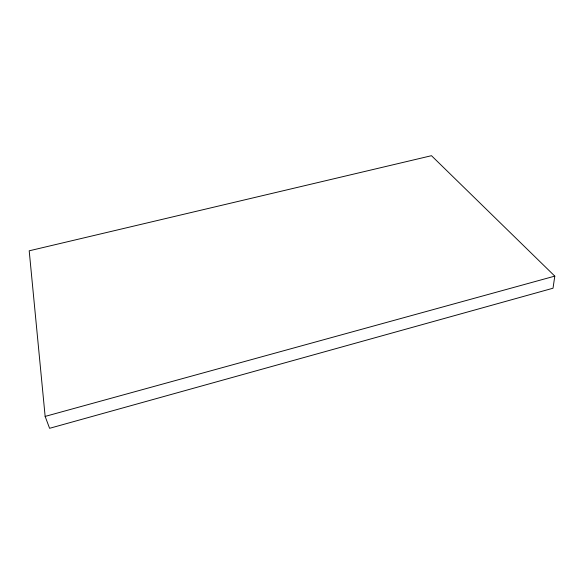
<?xml version="1.0" encoding="UTF-8"?>
<svg xmlns="http://www.w3.org/2000/svg" width="584" height="584" viewBox="0 0 584 584"><rect width="100%" height="100%" fill="white"/><g stroke="black" fill="none" stroke-linecap="round" stroke-linejoin="round"><path stroke-width="0.88" d="M554.8 276.123L553.019 288.219L49.589 428.306L45.143 416.407L29.2 250.813L431.481 155.694L554.8 276.123L45.143 416.407"/></g></svg>
